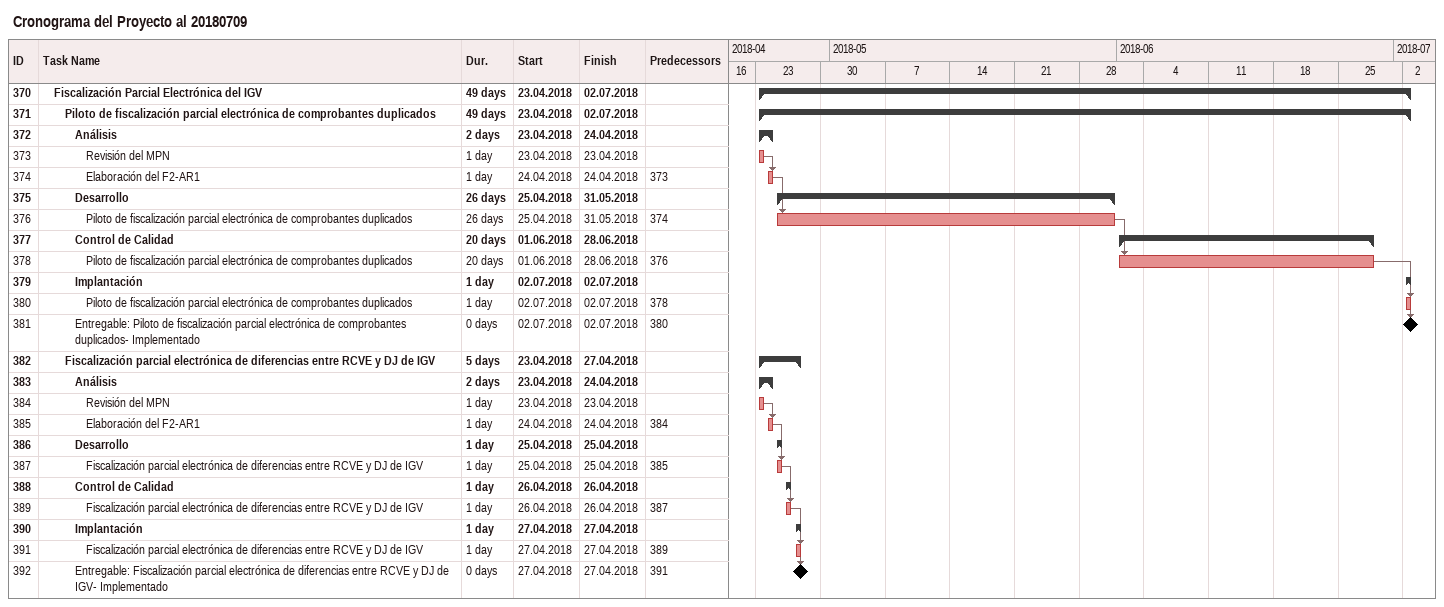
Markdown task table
Cronograma del Proyecto al 20180709

| ID | Level | Task | Duration | Start | Finish | Predecessors |
|---|---|---|---|---|---|---|
| 370 | 2 | **Fiscalización Parcial Electrónica del IGV** | 49d | 2018-04-23 | 2018-07-02 |  |
| 371 | 3 | **Piloto de fiscalización parcial electrónica de comprobantes duplicados** | 49d | 2018-04-23 | 2018-07-02 |  |
| 372 | 4 | **Análisis** | 2d | 2018-04-23 | 2018-04-24 |  |
| 373 | 5 | Revisión del MPN | 1d | 2018-04-23 | 2018-04-23 |  |
| 374 | 5 | Elaboración del F2-AR1 | 1d | 2018-04-24 | 2018-04-24 | 373 |
| 375 | 4 | **Desarrollo** | 26d | 2018-04-25 | 2018-05-31 |  |
| 376 | 5 | Piloto de fiscalización parcial electrónica de comprobantes duplicados | 26d | 2018-04-25 | 2018-05-31 | 374 |
| 377 | 4 | **Control de Calidad** | 20d | 2018-06-01 | 2018-06-28 |  |
| 378 | 5 | Piloto de fiscalización parcial electrónica de comprobantes duplicados | 20d | 2018-06-01 | 2018-06-28 | 376 |
| 379 | 4 | **Implantación** | 1d | 2018-07-02 | 2018-07-02 |  |
| 380 | 5 | Piloto de fiscalización parcial electrónica de comprobantes duplicados | 1d | 2018-07-02 | 2018-07-02 | 378 |
| 381 | 4 | Entregable: Piloto de fiscalización parcial electrónica de comprobantes duplicados- Implementado | 0d | 2018-07-02 | 2018-07-02 | 380 |
| 382 | 3 | **Fiscalización parcial electrónica de diferencias entre RCVE y DJ de IGV** | 5d | 2018-04-23 | 2018-04-27 |  |
| 383 | 4 | **Análisis** | 2d | 2018-04-23 | 2018-04-24 |  |
| 384 | 5 | Revisión del MPN | 1d | 2018-04-23 | 2018-04-23 |  |
| 385 | 5 | Elaboración del F2-AR1 | 1d | 2018-04-24 | 2018-04-24 | 384 |
| 386 | 4 | **Desarrollo** | 1d | 2018-04-25 | 2018-04-25 |  |
| 387 | 5 | Fiscalización parcial electrónica de diferencias entre RCVE y DJ de IGV | 1d | 2018-04-25 | 2018-04-25 | 385 |
| 388 | 4 | **Control de Calidad** | 1d | 2018-04-26 | 2018-04-26 |  |
| 389 | 5 | Fiscalización parcial electrónica de diferencias entre RCVE y DJ de IGV | 1d | 2018-04-26 | 2018-04-26 | 387 |
| 390 | 4 | **Implantación** | 1d | 2018-04-27 | 2018-04-27 |  |
| 391 | 5 | Fiscalización parcial electrónica de diferencias entre RCVE y DJ de IGV | 1d | 2018-04-27 | 2018-04-27 | 389 |
| 392 | 4 | Entregable: Fiscalización parcial electrónica de diferencias entre RCVE y DJ de IGV- Implementado | 0d | 2018-04-27 | 2018-04-27 | 391 |
